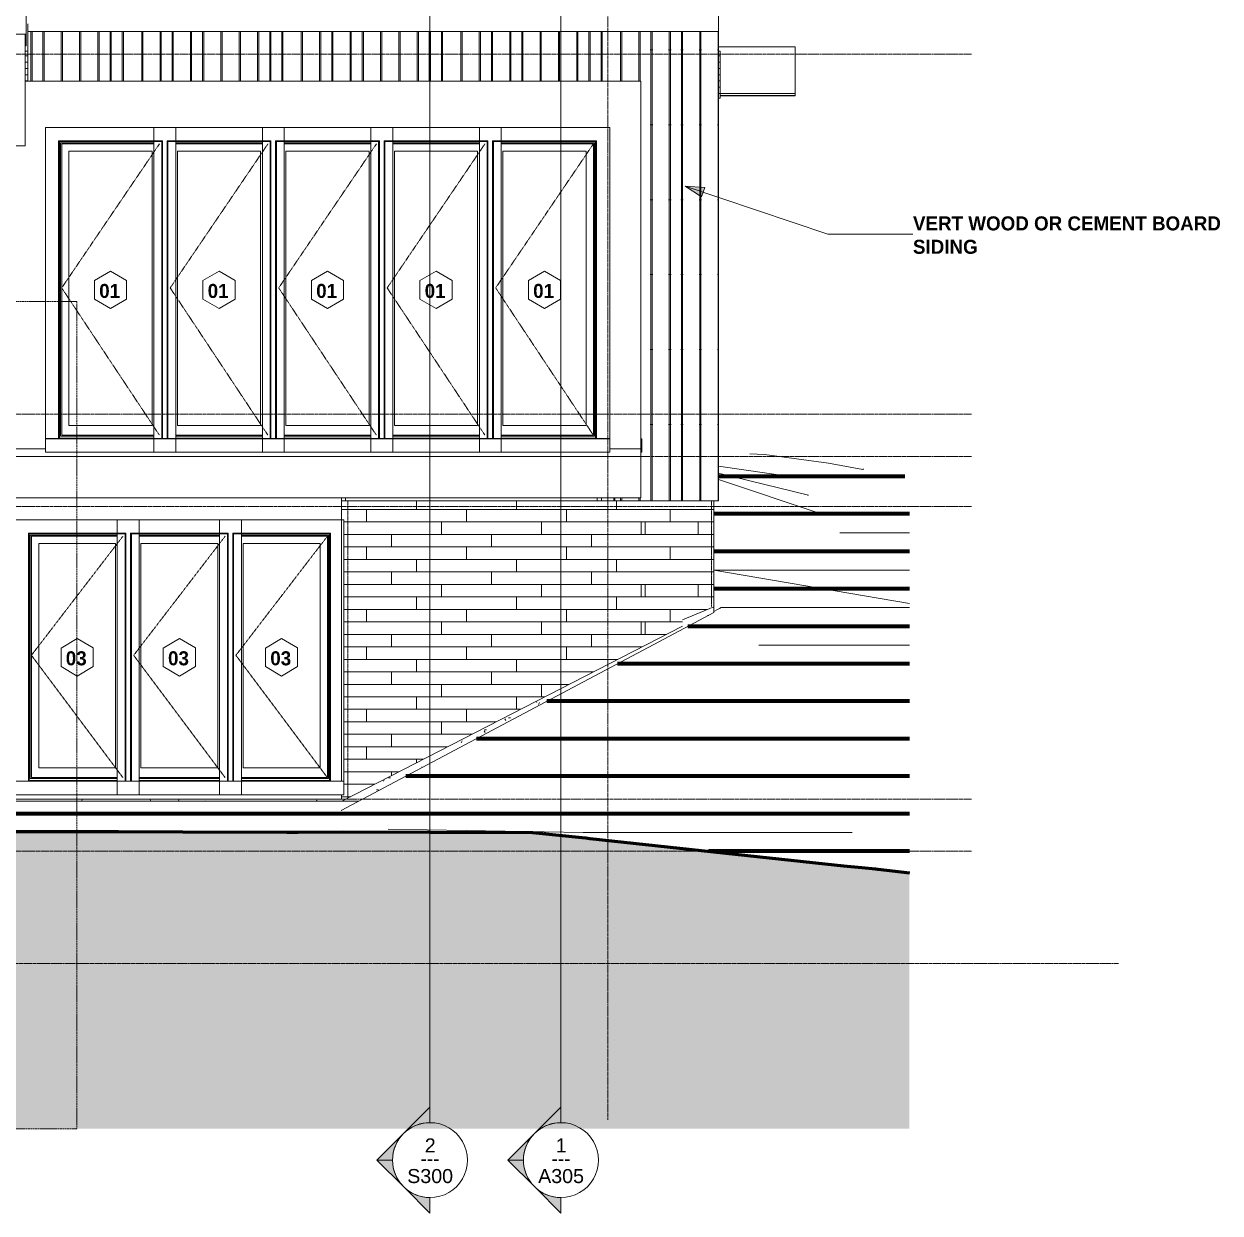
# Model space of a CAD drawing. Header units: inches. Extents: x -9021 to -7183, y -226 to 478.
# Drawn here: x -8621.6 to -8238.4, y -223.9 to 156.9 of the extents above; entities that cross this region are included whole.
import ezdxf

# ---------------------------------------------------------------- set-up
doc = ezdxf.new("R2010")
doc.units = ezdxf.units.IN
doc.header["$MEASUREMENT"] = 0
for name, pattern in [('Aligning Line 1_8_', [0.25, 0.125, -0.125]), ('Dash 1_16_', [0.12499999999999999, 0.06249999999999999, -0.06249999999999999]), ('Grid Line 1_2_', [0.8749999999999999, 0.4999999999999999, -0.125, 0.125, -0.125])]:
    doc.linetypes.add(name, pattern=pattern)
for name, color, linetype, lineweight in [('A-CLNG', 13, 'Continuous', 18), ('A-DETL-1', 90, 'Dash 1_16_', 9), ('A-FLOR', 192, 'Continuous', 18), ('A-FLOR-LEVL-1', 51, 'Grid Line 1_2_', 9), ('A-GLAZ', 151, 'Continuous', 18), ('A-GLAZ-1', 151, 'Continuous', 9), ('A-GLAZ-2', 151, 'Dash 1_16_', 9), ('A-GLAZ-IDEN', 152, 'Continuous', 9), ('A-ROOF', 132, 'Continuous', 18), ('A-WALL', 113, 'Continuous', 18), ('A-WALL-PATT-1', 111, 'Continuous', 9), ('C-TOPO', 7, 'Continuous', 9), ('C-TOPO-1', 7, 'Continuous', 60), ('C-TOPO-MAJR', 7, 'Continuous', 80), ('G-ANNO-SYMB', 111, 'Aligning Line 1_8_', 9), ('G-ANNO-SYMB-1', 111, 'Continuous', 9), ('G-ANNO-TEXT', 231, 'Continuous', 9), ('I-WALL', 2, 'Continuous', 18), ('S-BEAM', 12, 'Continuous', 9), ('S-COLS', 52, 'Continuous', 9), ('S-FNDN', 32, 'Continuous', 18), ('S-GRID-1', 1, 'Grid Line 1_2_', 9)]:
    doc.layers.add(name, color=color, linetype=linetype, lineweight=lineweight)
doc.styles.add('Arial_1', font='arial.ttf', dxfattribs={"height": 4.499999999999996})
doc.styles.add('Century Gothic', font='ufonts.com_century-gothic.ttf', dxfattribs={"height": 4.499999999999996})
doc.styles.add('Century Gothic_B', font='GOTHICB.TTF', dxfattribs={"height": 4.499999999999996})
pattern_1 = [(0, (-8685.235, 0), (15.36, 3.84), [0.634, -10.886, 0.634, -10.886, -61.44]), (0, (-8685.235, 0), (15.36, 3.84), [-23.04, 0.634, -22.406, 0.634, -10.886, -26.88]), (0, (-8685.235, 0), (15.36, 3.84), [-57.6, 0.634, -7.046, 0.634, -18.566]), (120, (-8679.475, 1.92), (-11.00553755053224, 11.38215020212898), [0.6339999999999999, -10.886, 0.6339999999999999, -10.886, -61.43999999999999]), (120, (-8679.475, 1.92), (-11.00553755053224, 11.38215020212898), [-23.04, 0.6339999999999999, -22.406, 0.6339999999999999, -10.886, -26.88]), (120, (-8679.475, 1.92), (-11.00553755053224, 11.38215020212898), [-57.59999999999999, 0.6339999999999999, -7.045999999999999, 0.6339999999999999, -18.566]), (240, (-8677.555, 9.6), (-4.354462449467752, -15.22215020212898), [0.634, -10.886, 0.634, -10.886, -61.44]), (240, (-8677.555, 9.6), (-4.354462449467752, -15.22215020212898), [-23.04, 0.634, -22.406, 0.634, -10.886, -26.88]), (240, (-8677.555, 9.6), (-4.354462449467752, -15.22215020212898), [-57.6, 0.634, -7.046, 0.634, -18.566])]
pattern_2 = [(90, (-8624.882, -91.375), (-51.125, 3.130503380320422e-15), [24, 0, 0, 0]), (90, (-8619.382, -91.375), (-51.125, 3.130503380320422e-15), [24, 0, 0, 0]), (90, (-8619.007, -91.375), (-51.125, 3.130503380320422e-15), [24, 0, 0, 0]), (90, (-8615.507, -91.375), (-51.125, 3.130503380320422e-15), [24, 0, 0, 0]), (90, (-8615.132, -91.375), (-51.125, 3.130503380320422e-15), [24, 0, 0, 0]), (90, (-8609.632, -91.375), (-51.125, 3.130503380320422e-15), [24, 0, 0, 0]), (90, (-8609.257, -91.375), (-51.125, 3.130503380320422e-15), [24, 0, 0, 0]), (90, (-8597.882, -91.375), (-51.125, 3.130503380320422e-15), [24, 0, 0, 0]), (90, (-8597.507, -91.375), (-51.125, 3.130503380320422e-15), [24, 0, 0, 0]), (90, (-8594.007, -91.375), (-51.125, 3.130503380320422e-15), [24, 0, 0, 0]), (90, (-8593.632, -91.375), (-51.125, 3.130503380320422e-15), [24, 0, 0, 0]), (90, (-8590.132, -91.375), (-51.125, 3.130503380320422e-15), [24, 0, 0, 0]), (90, (-8589.757, -91.375), (-51.125, 3.130503380320422e-15), [24, 0, 0, 0]), (90, (-8583.882, -91.375), (-51.125, 3.130503380320422e-15), [24, 0, 0, 0]), (90, (-8583.507, -91.375), (-51.125, 3.130503380320422e-15), [24, 0, 0, 0]), (90, (-8578.007, -91.375), (-51.125, 3.130503380320422e-15), [24, 0, 0, 0]), (90, (-8577.632, -91.375), (-51.125, 3.130503380320422e-15), [24, 0, 0, 0]), (90, (-8574.132, -91.375), (-51.125, 3.130503380320422e-15), [24, 0, 0, 0]), (90, (-8603.757, -91.375), (-51.125, 3.130503380320422e-15), [24, 0, 0, 0]), (90, (-8603.382, -91.375), (-51.125, 3.130503380320422e-15), [24, 0, 0, 0])]

# ---------------------------------------------------------------- blocks, each defined once
blk = doc.blocks.new('Window-Casement-Andersen-A_Series - ACW21080-2462604-BUILDING ELEVATION - NORTH _LAKE_')
at = {"layer": 'A-GLAZ-1'}
for p, q in [((-8423.694381337627, 24.06250000000096), (-8424.006881337626, 24.11760218147247)), ((-8423.694381337627, 19.75000000000056), (-8423.694381337627, 24.06250000000096)), ((-8424.006881337626, 19.75000000000056), (-8423.694381337627, 19.75000000000056))]:
    blk.add_line(p, q, dxfattribs=at)
blk = doc.blocks.new('Window-Casement-Andersen-A_Series - ACW3434-V7-BUILDING ELEVATION - NORTH _LAKE_')
at = {"layer": 'A-GLAZ-1'}
for p, q in [((-8620.819381505384, 154.2499999998916), (-8620.881881505384, 154.2610204361858)), ((-8620.819381505384, 149.9374999998912), (-8620.819381505384, 154.2499999998916)), ((-8621.131881505384, 149.9374999998912), (-8620.819381505384, 149.9374999998912))]:
    blk.add_line(p, q, dxfattribs=at)
blk = doc.blocks.new('Window-Casement-Andersen-A_Series - ACW21080-2462684-BUILDING ELEVATION - NORTH _LAKE_')
at = {"layer": 'A-GLAZ-1'}
for p, q in [((-8545.194381421506, 123.7500000000009), (-8545.194381421506, 24.11769034496276)), ((-8503.444381421505, 123.7500000000009), (-8545.194381421506, 123.7500000000009)), ((-8503.444381421505, 123.7500000000009), (-8503.444381421505, 24.11769034496279)), ((-8540.694381421506, 24.11769034496277), (-8540.694381421506, 119.2500000000008)), ((-8540.694381421506, 119.2500000000008), (-8507.944381421506, 119.2500000000008)), ((-8538.194381421505, 118.8750000000008), (-8510.444381421506, 118.8750000000008)), ((-8507.944381421506, 119.2500000000008), (-8507.944381421506, 24.11769034496279)), ((-8510.444381421506, 118.517102086223), (-8538.194381421505, 118.517102086223)), ((-8537.631881421505, 116.1875000000008), (-8537.631881421505, 28.36328124999998)), ((-8537.631881421505, 116.1875000000008), (-8511.006881421505, 116.1875000000008)), ((-8511.006881421505, 28.36328124999998), (-8511.006881421505, 116.1875000000008)), ((-8537.631881421505, 28.36328124999998), (-8511.006881421505, 28.36328124999998)), ((-8540.694381421506, 24.11769034496277), (-8545.194381421506, 24.11769034496277)), ((-8545.194381421506, 24.11769034496277), (-8545.194381421506, 24.06250000000096)), ((-8503.444381421505, 24.06250000000096), (-8545.194381421506, 24.06250000000096)), ((-8545.194381421506, 24.06250000000096), (-8545.194381421506, 19.75000000000056)), ((-8510.444381421506, 25.23189791377804), (-8538.194381421505, 25.23189791377804)), ((-8538.194381421505, 24.87500000000021), (-8510.444381421506, 24.87500000000021)), ((-8510.444381421506, 24.25000000000095), (-8538.194381421505, 24.25000000000095)), ((-8503.444381421505, 24.11769034496279), (-8507.944381421506, 24.11769034496279)), ((-8503.444381421505, 24.11769034496279), (-8503.444381421505, 24.06250000000096)), ((-8503.444381421505, 24.06250000000096), (-8503.444381421505, 19.75000000000056)), ((-8545.194381421506, 19.75000000000056), (-8503.444381421505, 19.75000000000056))]:
    blk.add_line(p, q, dxfattribs=at)
at = {"layer": 'A-GLAZ-2'}
for p, q in [((-8508.663131421505, 118.517102086223), (-8539.961483507726, 72.39605104311167)), ((-8539.961483507726, 72.39605104311165), (-8508.663131421505, 25.23189791377804))]:
    blk.add_line(p, q, dxfattribs=at)
blk = doc.blocks.new('Window-Casement-Andersen-A_Series - ACW21080-V9-BUILDING ELEVATION - NORTH _LAKE_')
at = {"layer": 'A-GLAZ-1'}
for p, q in [((-8475.694381421508, 123.7500000000009), (-8475.694381421508, 24.11769034496276)), ((-8433.944381421506, 123.7500000000009), (-8475.694381421508, 123.7500000000009)), ((-8433.944381421506, 123.7500000000009), (-8433.944381421506, 24.11769034496279)), ((-8471.194381421508, 24.11769034496277), (-8471.194381421508, 119.2500000000008)), ((-8471.194381421508, 119.2500000000008), (-8438.444381421508, 119.2500000000008)), ((-8468.694381421506, 118.8750000000008), (-8438.819381421508, 118.8750000000008)), ((-8438.819381421508, 24.87500000000022), (-8438.819381421508, 118.8750000000008)), ((-8438.444381421508, 119.2500000000008), (-8438.444381421508, 24.11769034496279)), ((-8439.163131421506, 118.517102086223), (-8468.694381421506, 118.517102086223)), ((-8468.131881421506, 116.1875000000008), (-8468.131881421506, 28.36328124999998)), ((-8468.131881421506, 116.1875000000008), (-8441.506881421506, 116.1875000000008)), ((-8441.506881421506, 28.36328124999998), (-8441.506881421506, 116.1875000000008)), ((-8439.163131421506, 118.517102086223), (-8439.163131421506, 25.23189791377804)), ((-8468.131881421506, 28.36328124999998), (-8441.506881421506, 28.36328124999998)), ((-8471.194381421508, 24.11769034496277), (-8475.694381421508, 24.11769034496277)), ((-8475.694381421508, 24.11769034496277), (-8475.694381421508, 24.06250000000096)), ((-8433.944381421506, 24.06250000000096), (-8475.694381421508, 24.06250000000096)), ((-8475.694381421508, 24.06250000000096), (-8475.694381421508, 19.75000000000056)), ((-8439.163131421506, 25.23189791377804), (-8468.694381421506, 25.23189791377804)), ((-8468.694381421506, 24.87500000000021), (-8438.819381421508, 24.87500000000021)), ((-8438.444381421506, 24.25000000000095), (-8468.694381421506, 24.25000000000095)), ((-8433.944381421506, 24.11769034496279), (-8438.444381421508, 24.11769034496279)), ((-8433.944381421506, 24.11769034496279), (-8433.944381421506, 24.06250000000096)), ((-8433.944381421506, 24.06250000000096), (-8433.944381421506, 19.75000000000056)), ((-8475.694381421508, 19.75000000000056), (-8433.944381421506, 19.75000000000056))]:
    blk.add_line(p, q, dxfattribs=at)
at = {"layer": 'A-GLAZ-2'}
for p, q in [((-8439.163131421506, 118.517102086223), (-8470.461483507728, 72.39605104311167)), ((-8470.461483507728, 72.39605104311165), (-8439.163131421506, 25.23189791377804))]:
    blk.add_line(p, q, dxfattribs=at)
blk = doc.blocks.new('Window-Casement-Andersen-A_Series - ACW21080-V10-BUILDING ELEVATION - NORTH _LAKE_')
at = {"layer": 'A-GLAZ-1'}
for p, q in [((-8614.694381421505, 123.7500000000009), (-8614.694381421505, 24.11769034496276)), ((-8572.944381421503, 123.7500000000009), (-8614.694381421505, 123.7500000000009)), ((-8572.944381421503, 123.7500000000009), (-8572.944381421503, 24.11769034496279)), ((-8610.194381421505, 24.11769034496277), (-8610.194381421505, 119.2500000000008)), ((-8610.194381421505, 119.2500000000008), (-8577.444381421505, 119.2500000000008)), ((-8609.819381421505, 118.8750000000008), (-8579.944381421505, 118.8750000000008)), ((-8609.819381421505, 118.8750000000008), (-8609.819381421505, 24.87500000000021)), ((-8577.444381421505, 119.2500000000008), (-8577.444381421505, 24.11769034496279)), ((-8579.944381421505, 118.517102086223), (-8609.461483507725, 118.517102086223)), ((-8609.461483507725, 25.23189791377804), (-8609.461483507725, 118.517102086223)), ((-8607.131881421503, 116.1875000000008), (-8607.131881421503, 28.36328124999998)), ((-8607.131881421503, 116.1875000000008), (-8580.506881421503, 116.1875000000008)), ((-8580.506881421503, 28.36328124999998), (-8580.506881421503, 116.1875000000008)), ((-8607.131881421503, 28.36328124999998), (-8580.506881421503, 28.36328124999998)), ((-8610.194381421505, 24.11769034496277), (-8614.694381421505, 24.11769034496277)), ((-8614.694381421505, 24.11769034496277), (-8614.694381421505, 24.06250000000096)), ((-8572.944381421503, 24.06250000000096), (-8614.694381421505, 24.06250000000096)), ((-8614.694381421505, 24.06250000000096), (-8614.694381421505, 19.75000000000056)), ((-8579.944381421505, 24.25000000000095), (-8610.194381421505, 24.25000000000095)), ((-8609.819381421505, 24.87500000000021), (-8579.944381421505, 24.87500000000021)), ((-8579.944381421505, 25.23189791377804), (-8609.461483507725, 25.23189791377804)), ((-8572.944381421503, 24.11769034496279), (-8577.444381421505, 24.11769034496279)), ((-8572.944381421503, 24.11769034496279), (-8572.944381421503, 24.06250000000096)), ((-8572.944381421503, 24.06250000000096), (-8572.944381421503, 19.75000000000056)), ((-8614.694381421505, 19.75000000000056), (-8572.944381421503, 19.75000000000056))]:
    blk.add_line(p, q, dxfattribs=at)
at = {"layer": 'A-GLAZ-2'}
for p, q in [((-8578.163131421503, 118.517102086223), (-8609.461483507725, 72.39605104311167)), ((-8609.461483507725, 72.39605104311165), (-8578.163131421503, 25.23189791377804))]:
    blk.add_line(p, q, dxfattribs=at)
blk = doc.blocks.new('Walls 4 - Walls 2-1996288-BUILDING ELEVATION - NORTH _LAKE_')
at = {"layer": 'A-WALL'}
for p, q in [((-8629.506881505384, 238.4999999998936), (-8620.881881505384, 238.4999999998936)), ((-8629.506881505384, 197.7499999998929), (-8629.506881505384, 238.4999999998936)), ((-8620.881881505384, 153.6250000000009), (-8620.881881505384, 238.4999999998936)), ((-8629.506881505384, 154.2499999998917), (-8629.506881505384, 193.4374999998925)), ((-8620.881881505384, 153.6250000000009), (-8624.13858227842, 153.6250000000009))]:
    blk.add_line(p, q, dxfattribs=at)
blk = doc.blocks.new('Dimension Lumber - GLULAM - 5_125 in_ x 15_125 in_-2000026-BUILDING ELEVATION - NORTH _LAKE_')
at = {"layer": 'S-BEAM'}
h = blk.add_hatch(dxfattribs=at)
h.set_pattern_fill('FP_20', color=256, style=0, pattern_type=2)
h.set_pattern_definition([(180, (-8491.569, 140.687), (2.449293598294706e-16, 2), [])])
h.paths.add_polyline_path([(-8398.569381505356, 133.1249999999999), (-8398.569381505356, 148.2499999999999), (-8399.06938150536, 148.2499999999999), (-8399.06938150536, 133.1249999999999)], flags=0)
h.paths.add_polyline_path([(-8621.131881505386, 138.625), (-8620.304381505382, 138.625), (-8620.304381505382, 148.2499999999999), (-8621.131881505386, 148.2499999999999), (-8621.131881505386, 142.1164212656965)], flags=0)
for p, q in [((-8621.131881505386, 148.2499999999997), (-8620.304381505382, 148.2499999999997)), ((-8399.06938150536, 148.2499999999997), (-8398.569381505356, 148.2499999999997)), ((-8398.569381505356, 148.2499999999997), (-8398.569381505356, 133.1249999999997)), ((-8398.569381505356, 133.1249999999997), (-8399.06938150536, 133.1249999999997))]:
    blk.add_line(p, q, dxfattribs=at)
blk = doc.blocks.new('Window-Casement-Andersen-A_Series - ACW2868-2462844-BUILDING ELEVATION - NORTH _LAKE_')
at = {"layer": 'A-GLAZ-1'}
for p, q in [((-8624.398197061104, -85.53577525563448), (-8624.398197061104, -1.903465600596021)), ((-8584.648197061104, -1.903465600596032), (-8624.398197061104, -1.903465600596032)), ((-8584.648197061104, -1.903465600596032), (-8584.648197061104, -85.53577525563446)), ((-8619.898197061104, -85.53577525563448), (-8619.898197061104, -6.403465600596127)), ((-8619.898197061104, -6.403465600596138), (-8589.148197061104, -6.403465600596138)), ((-8619.523197061104, -6.778465600596095), (-8591.648197061106, -6.778465600596106)), ((-8619.523197061104, -84.77846560059692), (-8619.523197061104, -6.778465600596095)), ((-8591.648197061106, -7.136363514373879), (-8619.165299147327, -7.136363514373879)), ((-8619.165299147327, -7.136363514373879), (-8619.165299147327, -84.42156768681912)), ((-8589.148197061104, -6.403465600596138), (-8589.148197061104, -85.53577525563446)), ((-8616.835697061104, -81.29018435059719), (-8616.835697061104, -9.465965600596165)), ((-8616.835697061104, -9.465965600596165), (-8592.210697061106, -9.465965600596165)), ((-8592.210697061106, -9.465965600596165), (-8592.210697061106, -81.29018435059719)), ((-8592.210697061106, -81.29018435059719), (-8616.835697061104, -81.29018435059719)), ((-8624.398197061104, -85.59096560059629), (-8624.398197061104, -85.53577525563448)), ((-8619.898197061104, -85.53577525563448), (-8624.398197061104, -85.53577525563448)), ((-8624.398197061104, -89.90346560059658), (-8624.398197061104, -85.59096560059629)), ((-8624.398197061104, -85.59096560059629), (-8584.648197061104, -85.59096560059629)), ((-8619.898197061104, -85.40346560059629), (-8591.648197061106, -85.40346560059629)), ((-8591.648197061106, -84.77846560059692), (-8619.523197061104, -84.77846560059692)), ((-8619.165299147327, -84.42156768681912), (-8591.648197061106, -84.42156768681912)), ((-8584.648197061104, -85.53577525563446), (-8589.148197061104, -85.53577525563446)), ((-8584.648197061104, -85.53577525563446), (-8584.648197061104, -85.59096560059629)), ((-8584.648197061104, -85.59096560059629), (-8584.648197061104, -89.90346560059658)), ((-8584.648197061104, -89.90346560059658), (-8624.398197061104, -89.90346560059658))]:
    blk.add_line(p, q, dxfattribs=at)
at = {"layer": 'A-GLAZ-2'}
for p, q in [((-8589.866947061106, -7.136363514373879), (-8619.165299147327, -45.25741455748538)), ((-8619.165299147327, -45.25741455748538), (-8589.866947061106, -84.42156768681912))]:
    blk.add_line(p, q, dxfattribs=at)
blk = doc.blocks.new('Window-Casement-Andersen-A_Series - ACW2868-V15-BUILDING ELEVATION - NORTH _LAKE_')
at = {"layer": 'A-GLAZ-1'}
for p, q in [((-8591.648197061106, -85.53577525563448), (-8591.648197061106, -1.903465600596021)), ((-8551.898197061106, -1.903465600596032), (-8591.648197061106, -1.903465600596032)), ((-8551.898197061106, -1.903465600596032), (-8551.898197061106, -85.53577525563446)), ((-8587.148197061106, -85.53577525563448), (-8587.148197061106, -6.403465600596127)), ((-8587.148197061106, -6.403465600596138), (-8556.398197061106, -6.403465600596138)), ((-8584.648197061104, -6.778465600596095), (-8558.898197061106, -6.778465600596106)), ((-8558.898197061106, -7.136363514373879), (-8584.648197061104, -7.136363514373879)), ((-8556.398197061106, -6.403465600596138), (-8556.398197061106, -85.53577525563446)), ((-8584.085697061104, -81.29018435059719), (-8584.085697061104, -9.465965600596165)), ((-8584.085697061104, -9.465965600596165), (-8559.460697061106, -9.465965600596165)), ((-8559.460697061106, -9.465965600596165), (-8559.460697061106, -81.29018435059719)), ((-8559.460697061106, -81.29018435059719), (-8584.085697061104, -81.29018435059719)), ((-8591.648197061106, -85.59096560059629), (-8591.648197061106, -85.53577525563448)), ((-8587.148197061106, -85.53577525563448), (-8591.648197061106, -85.53577525563448)), ((-8591.648197061106, -89.90346560059658), (-8591.648197061106, -85.59096560059629)), ((-8591.648197061106, -85.59096560059629), (-8551.898197061106, -85.59096560059629)), ((-8584.648197061104, -84.42156768681912), (-8558.898197061106, -84.42156768681912)), ((-8558.898197061106, -84.77846560059692), (-8584.648197061104, -84.77846560059692)), ((-8584.648197061104, -85.40346560059629), (-8558.898197061106, -85.40346560059629)), ((-8551.898197061106, -85.53577525563446), (-8556.398197061106, -85.53577525563446)), ((-8551.898197061106, -85.53577525563446), (-8551.898197061106, -85.59096560059629)), ((-8551.898197061106, -85.59096560059629), (-8551.898197061106, -89.90346560059658)), ((-8551.898197061106, -89.90346560059658), (-8591.648197061106, -89.90346560059658))]:
    blk.add_line(p, q, dxfattribs=at)
at = {"layer": 'A-GLAZ-2'}
for p, q in [((-8557.116947061106, -7.136363514373879), (-8586.415299147327, -45.25741455748538)), ((-8586.415299147327, -45.25741455748538), (-8557.116947061106, -84.42156768681912))]:
    blk.add_line(p, q, dxfattribs=at)
blk = doc.blocks.new('Window-Casement-Andersen-A_Series - ACW2868-V16-BUILDING ELEVATION - NORTH _LAKE_')
at = {"layer": 'A-GLAZ-1'}
for p, q in [((-8558.898197061106, -85.53577525563448), (-8558.898197061106, -1.903465600596021)), ((-8519.148197061106, -1.903465600596032), (-8558.898197061106, -1.903465600596032)), ((-8519.148197061106, -1.903465600596032), (-8519.148197061106, -85.53577525563446)), ((-8554.398197061106, -85.53577525563448), (-8554.398197061106, -6.403465600596127)), ((-8554.398197061106, -6.403465600596138), (-8523.648197061106, -6.403465600596138)), ((-8551.898197061106, -6.778465600596095), (-8524.023197061106, -6.778465600596106)), ((-8524.366947061106, -7.136363514373879), (-8551.898197061106, -7.136363514373879)), ((-8524.366947061106, -84.42156768681912), (-8524.366947061106, -7.136363514373879)), ((-8524.023197061106, -6.778465600596106), (-8524.023197061106, -84.77846560059693)), ((-8523.648197061106, -6.403465600596138), (-8523.648197061106, -85.53577525563446)), ((-8551.335697061106, -81.29018435059719), (-8551.335697061106, -9.465965600596165)), ((-8551.335697061106, -9.465965600596165), (-8526.710697061106, -9.465965600596165)), ((-8526.710697061106, -9.465965600596165), (-8526.710697061106, -81.29018435059719)), ((-8526.710697061106, -81.29018435059719), (-8551.335697061106, -81.29018435059719)), ((-8558.898197061106, -85.59096560059629), (-8558.898197061106, -85.53577525563448)), ((-8554.398197061106, -85.53577525563448), (-8558.898197061106, -85.53577525563448)), ((-8558.898197061106, -89.90346560059658), (-8558.898197061106, -85.59096560059629)), ((-8558.898197061106, -85.59096560059629), (-8519.148197061106, -85.59096560059629)), ((-8551.898197061106, -84.42156768681912), (-8524.366947061106, -84.42156768681912)), ((-8524.023197061106, -84.77846560059692), (-8551.898197061106, -84.77846560059692)), ((-8551.898197061106, -85.40346560059629), (-8523.648197061106, -85.40346560059629)), ((-8519.148197061106, -85.53577525563446), (-8523.648197061106, -85.53577525563446)), ((-8519.148197061106, -85.53577525563446), (-8519.148197061106, -85.59096560059629)), ((-8519.148197061106, -85.59096560059629), (-8519.148197061106, -89.90346560059658)), ((-8519.148197061106, -89.90346560059658), (-8558.898197061106, -89.90346560059658))]:
    blk.add_line(p, q, dxfattribs=at)
at = {"layer": 'A-GLAZ-2'}
for p, q in [((-8524.366947061106, -7.136363514373879), (-8553.665299147327, -45.25741455748538)), ((-8553.665299147327, -45.25741455748538), (-8524.366947061106, -84.42156768681912))]:
    blk.add_line(p, q, dxfattribs=at)
blk = doc.blocks.new('Section - Section Head - Filled-22785-BUILDING ELEVATION - NORTH _LAKE_')
at = {"layer": 'G-ANNO-SYMB-1'}
h = blk.add_hatch(color=256, dxfattribs=at)
edge = h.paths.add_edge_path(flags=0)
edge.add_arc((-8666.166984723352, 396.3759802906872), 12.01561779548133, 89.99999999999972, 132.0783950246214, ccw=False)
edge.add_line((-8666.166984723352, 408.391598086169), (-8666.166984723352, 413.3465430391643))
edge.add_line((-8666.166984723352, 413.3465430391643), (-8674.21921240167, 405.2943153608459))
h = blk.add_hatch(color=256, dxfattribs=at)
edge = h.paths.add_edge_path(flags=0)
edge.add_line((-8674.65226609759, 404.8612616649257), (-8683.137547471828, 396.3759802906872))
edge.add_line((-8683.137547471828, 396.3759802906872), (-8678.166984723352, 396.3759802906872))
edge.add_arc((-8666.166984723352, 396.3759802906871), 11.99999999999945, 135.0000000000003, 180.0000000000001, ccw=False)
h = blk.add_hatch(color=256, dxfattribs=at)
edge = h.paths.add_edge_path(flags=0)
edge.add_arc((-8666.166984723352, 396.3759802906872), 11.99999999999994, 180.0000000000001, 225.000000000001, ccw=False)
edge.add_line((-8678.166984723352, 396.3759802906872), (-8683.137547471828, 396.3759802906872))
edge.add_line((-8683.137547471828, 396.3759802906872), (-8674.65226609759, 387.8906989164486))
h = blk.add_hatch(color=256, dxfattribs=at)
edge = h.paths.add_edge_path(flags=0)
edge.add_line((-8674.21921240167, 387.4576452205285), (-8666.166984723352, 379.4054175422099))
edge.add_line((-8666.166984723352, 379.4054175422099), (-8666.166984723352, 384.3603624952053))
edge.add_arc((-8666.166984723352, 396.3759802906871), 12.01561779548133, 227.921604975378, 270, ccw=False)
for p, q in [((-8674.21921240167, 405.2943153608459), (-8666.166984723352, 413.3465430391643)), ((-8666.166984723352, 413.3465430391643), (-8666.166984723352, 408.391598086169)), ((-8683.137547471828, 396.3759802906872), (-8674.65226609759, 404.8612616649257)), ((-8678.166984723352, 396.3759802906872), (-8683.137547471828, 396.3759802906872)), ((-8674.65226609759, 387.8906989164486), (-8683.137547471828, 396.3759802906872)), ((-8683.137547471828, 396.3759802906872), (-8678.166984723352, 396.3759802906872)), ((-8666.166984723352, 379.4054175422099), (-8674.21921240167, 387.4576452205285)), ((-8666.166984723352, 384.3603624952053), (-8666.166984723352, 379.4054175422099))]:
    blk.add_line(p, q, dxfattribs=at)
for centre, radius, start, end in [((-8666.166984723352, 396.391598086169), 11.99999999999994, 89.99999999999973, 269.9999999999994), ((-8666.166984723352, 396.3759802906872), 12.01561779548133, 89.99999999999933, 132.0783950246211), ((-8666.166984723352, 396.391598086169), 12, 269.9999999999996, 90), ((-8666.166984723352, 396.3759802906871), 11.99999999999945, 134.9999999999999, 179.9999999999997), ((-8666.166984723352, 396.3759802906872), 11.99999999999994, 179.9999999999997, 225.0000000000006), ((-8666.166984723352, 396.3759802906871), 12.01561779548133, 227.9216049753777, 269.9999999999996)]:
    blk.add_arc(centre, radius, start, end, dxfattribs=at)
blk = doc.blocks.new('Window Tag - ONE-1713238-BUILDING ELEVATION - NORTH _LAKE_')
at = {"layer": 'A-GLAZ-IDEN'}
for p, q in [((-8818.929381505379, 51.62499999999942), (-8824.071247922919, 48.59724624419821)), ((-8813.793640623235, 48.59964307838857), (-8818.929381505379, 51.62499999999942)), ((-8824.071247922919, 48.59724624419821), (-8824.071247922919, 42.65396534565878)), ((-8813.793640623235, 42.6300820502675), (-8813.793640623235, 48.59964307838859)), ((-8824.071247922919, 42.65396534565878), (-8818.929381505379, 39.6249999999994)), ((-8818.929381505379, 39.6249999999994), (-8813.793640623235, 42.6300820502675))]:
    blk.add_line(p, q, dxfattribs=at)

msp = doc.modelspace()

# ---------------------------------------------------------------- hatches: boundary and pattern name
at = {"layer": 'A-WALL-PATT-1'}
h = msp.add_hatch(dxfattribs=at)
h.set_pattern_fill('FP_8', color=256, style=0, pattern_type=2)
h.set_pattern_definition([(90, (-8624.882, 114.302), (-51.125, 3.130503380320422e-15), [24, 0, 0, 0]), (90, (-8619.382, 114.302), (-51.125, 3.130503380320422e-15), [24, 0, 0, 0]), (90, (-8619.007, 114.302), (-51.125, 3.130503380320422e-15), [24, 0, 0, 0]), (90, (-8615.507, 114.302), (-51.125, 3.130503380320422e-15), [24, 0, 0, 0]), (90, (-8615.132, 114.302), (-51.125, 3.130503380320422e-15), [24, 0, 0, 0]), (90, (-8609.632, 114.302), (-51.125, 3.130503380320422e-15), [24, 0, 0, 0]), (90, (-8609.257, 114.302), (-51.125, 3.130503380320422e-15), [24, 0, 0, 0]), (90, (-8597.882, 114.302), (-51.125, 3.130503380320422e-15), [24, 0, 0, 0]), (90, (-8597.507, 114.302), (-51.125, 3.130503380320422e-15), [24, 0, 0, 0]), (90, (-8594.007, 114.302), (-51.125, 3.130503380320422e-15), [24, 0, 0, 0]), (90, (-8593.632, 114.302), (-51.125, 3.130503380320422e-15), [24, 0, 0, 0]), (90, (-8590.132, 114.302), (-51.125, 3.130503380320422e-15), [24, 0, 0, 0]), (90, (-8589.757, 114.302), (-51.125, 3.130503380320422e-15), [24, 0, 0, 0]), (90, (-8583.882, 114.302), (-51.125, 3.130503380320422e-15), [24, 0, 0, 0]), (90, (-8583.507, 114.302), (-51.125, 3.130503380320422e-15), [24, 0, 0, 0]), (90, (-8578.007, 114.302), (-51.125, 3.130503380320422e-15), [24, 0, 0, 0]), (90, (-8577.632, 114.302), (-51.125, 3.130503380320422e-15), [24, 0, 0, 0]), (90, (-8574.132, 114.302), (-51.125, 3.130503380320422e-15), [24, 0, 0, 0]), (90, (-8603.757, 114.302), (-51.125, 3.130503380320422e-15), [24, 0, 0, 0]), (90, (-8603.382, 114.302), (-51.125, 3.130503380320422e-15), [24, 0, 0, 0])])
h.paths.add_polyline_path([(-8624.88768993456, 117.9375000000016), (-8621.131881505386, 117.9375000000016), (-8621.131881505386, 153.6250000000011), (-8624.138582278418, 153.6250000000011), (-8624.138582278418, 149.9374999998917), (-8629.381881505386, 149.9374999998917), (-8629.381881505386, 117.9375000000016)], flags=0)
h.paths.add_polyline_path([(-8621.131881505386, 238.4999999998939), (-8621.131881505386, 265.8943286515071), (-8629.381881505386, 274.1443286515051), (-8629.381881505386, 241.4374999998934), (-8624.138582278418, 241.4374999998934), (-8624.138582278418, 238.4999999998939), (-8621.842202321255, 238.4999999998939)], flags=0)
h = msp.add_hatch(dxfattribs=at)
h.set_pattern_fill('FP_6', color=256, style=0, pattern_type=2)
h.set_pattern_definition(pattern_2)
h.paths.add_polyline_path([(-8432.319381337618, 4.250000000000141), (-8407.31938150536, 4.250000000000141), (-8407.31938150536, 154.5533424963733), (-8620.304381505382, 154.5533424962899), (-8620.304381505382, 138.625), (-8424.006881337627, 138.625), (-8424.006881337627, 24.11760218147256), (-8423.694381337627, 24.06250000000105), (-8423.694381337627, 19.75000000000062), (-8424.006881337627, 19.75000000000062), (-8424.006881337627, 5.125000000000028), (-8432.319381337618, 5.125000000000028)], flags=0)
h = msp.add_hatch(dxfattribs=at)
h.set_pattern_fill('FP_6', color=256, style=0, pattern_type=2)
h.set_pattern_definition(pattern_2)
h.paths.add_polyline_path([(-8407.31938150536, 4.250000000000056), (-8399.06938150536, 4.250000000000056), (-8399.06938150536, 154.5533424963768), (-8407.31938150536, 154.5533424963734), (-8407.31938150536, 29.10792126569646)], flags=0)
h = msp.add_hatch(dxfattribs=at)
h.set_pattern_fill('FP_5', color=256, style=0, pattern_type=2)
h.set_pattern_definition([(0, (-8519.819, -90.575), (0, 4), []), (90, (-8519.819, -90.575), (-7.999999999999999, 8), [4, -28]), (90, (-8503.819, -86.575), (-7.999999999999999, 8), [4, -28])])
h.paths.add_polyline_path([(-8519.786416330937, -91.99999809265127), (-8422.569381505358, -42.07499999997392), (-8422.569381505358, 4.250000000000141), (-8519.819381505358, 4.250000000000141), (-8519.819381505358, -1.903465600595893), (-8519.148197061106, -1.903465600595893), (-8519.148197061106, -89.90346560059659), (-8519.819381505358, -89.90346560059659), (-8519.819381505358, -91.99999809265127)], flags=0)
h = msp.add_hatch(dxfattribs=at)
h.set_pattern_fill('FP_15', color=256, style=0, pattern_type=2)
h.set_pattern_definition([(0, (-8422.569, -90.575), (0, 4), []), (90, (-8422.569, -90.575), (-7.999999999999999, 8), [4, -28]), (90, (-8406.569, -86.575), (-7.999999999999999, 8), [4, -28])])
h.paths.add_polyline_path([(-8422.569381505358, -42.07499999998867), (-8410.56938150536, -35.91249999999453), (-8410.56938150536, 4.250000000000141), (-8422.569381505358, 4.250000000000141), (-8422.569381505358, -40.00045394897469)], flags=0)
h = msp.add_hatch(dxfattribs=at)
h.set_pattern_fill('FP_13', color=256, style=0, pattern_type=2)
h.set_pattern_definition([(0, (-8405.569, -90.575), (0, 4), []), (90, (-8405.569, -90.575), (-7.999999999999999, 8), [4, -28]), (90, (-8389.569, -86.575), (-7.999999999999999, 8), [4, -28])])
h.paths.add_polyline_path([(-8410.569381505353, -33.85833333333158), (-8400.56938150536, -29.75000000000184), (-8400.56938150536, 4.250000000000056), (-8410.56938150536, 4.250000000000056), (-8410.569381505353, -31.50769901275626)], flags=0)
h = msp.add_hatch(dxfattribs=at)
h.set_pattern_fill('FP_4', color=256, style=0, pattern_type=2)
h.set_pattern_definition(pattern_1)
h.paths.add_polyline_path([(-8410.56938150536, -36.87238896696726), (-8400.56938150536, -31.50769901275626), (-8400.56938150536, -29.75000000000184), (-8410.56938150536, -33.85833333333448), (-8410.56938150536, -34.10943225160928)], flags=0)
h = msp.add_hatch(dxfattribs=at)
h.set_pattern_fill('FP_4', color=256, style=0, pattern_type=2)
h.set_pattern_definition(pattern_1)
h.paths.add_polyline_path([(-8422.569381505358, -43.27761409042511), (-8411.98818993456, -37.63351364924736), (-8410.56938150536, -36.87238896696726), (-8410.56938150536, -35.91249999999453), (-8422.569381505358, -42.07499999998867)], flags=0)
h = msp.add_hatch(dxfattribs=at)
h.set_pattern_fill('FP_4', color=256, style=0, pattern_type=2)
h.set_pattern_definition(pattern_1)
h.paths.add_polyline_path([(-8519.786416330937, -91.99999809265127), (-8514.285358023386, -91.99999809265127), (-8422.569381505358, -43.27761409042494), (-8422.569381505358, -42.07499999997392), (-8519.673347544793, -91.94193255976684)], flags=0)
h = msp.add_hatch(dxfattribs=at)
h.set_pattern_fill('FP_4', color=256, style=0, pattern_type=2)
h.set_pattern_definition(pattern_1)
h.paths.add_polyline_path([(-8644.569381505358, -91.99999809265127), (-8519.819381505358, -91.99999809265127), (-8519.819381505358, -91.37499999994971), (-8644.569381505358, -91.37499999994971)], flags=0)
at = {"layer": 'C-TOPO'}
msp.add_hatch(color=256, dxfattribs=at).paths.add_polyline_path([(-8644.569381505398, -196.9090787343036), (-8337.93618993456, -196.9090787343036), (-8337.93618993456, -114.9896849781856), (-8348.8089113322, -113.7020413854967), (-8365.048791398818, -112.0289277694681), (-8442.812239158924, -103.634836702636), (-8458.656537455492, -102.0000000000001), (-8519.673347544793, -101.8382451950353), (-8533.720650944719, -101.9517695027354), (-8541.57918993456, -101.9353805933766), (-8578.60518993456, -101.7789313668824), (-8591.236604764823, -101.708789678025), (-8634.14418993456, -101.7282340529926), (-8644.569381505398, -101.73665064799), (-8644.569381505398, -124.8344876808167)], flags=0)
at = {"layer": 'G-ANNO-TEXT'}
msp.add_hatch(color=256, dxfattribs=at).paths.add_polyline_path([(-8409.716101197633, 104.9703170953071), (-8404.545053638152, 101.5286676582405), (-8403.517017928412, 104.5752850316278)], flags=0)
at = {"layer": 'S-COLS'}
h = msp.add_hatch(dxfattribs=at)
h.set_pattern_fill('FP_19', color=256, style=0, pattern_type=2)
h.set_pattern_definition([(90, (-8434.569, 0), (2, -1.224646799147353e-16), [])])
h.paths.add_polyline_path([(-8432.319381337618, 4.250000000000141), (-8432.319381337618, 5.125000000000028), (-8438.006881337624, 5.125000000000028), (-8438.006881337624, 4.250000000000141)], flags=0)

# ---------------------------------------------------------------- linework, layer by layer
at = {"layer": 'A-CLNG'}
for p, q in [((-8398.569381505355, 134.6249999999998), (-8374.569381505358, 134.6249999999998)), ((-8374.569381505358, 133.8749999999998), (-8374.569381505358, 134.6249999999998)), ((-8374.569381505358, 133.8749999999998), (-8398.569381505355, 133.8749999999998))]:
    msp.add_line(p, q, dxfattribs=at)
at = {"layer": 'A-DETL-1'}
for p, q in [((-8517.819381505358, 4.250000000000589), (-8517.819381505358, -90.98984374995003)), ((-8401.319381505356, 4.250000000000205), (-8401.319381505356, -29.75000000000168))]:
    msp.add_line(p, q, dxfattribs=at)
at = {"layer": 'A-FLOR'}
for p, q in [((-8624.631881505384, 20.87499999999999), (-8614.694381421503, 20.87499999999999)), ((-8433.944381421506, 20.87499999999999), (-8424.006881337626, 20.87499999999999)), ((-8424.006881337626, 5.124999999999998), (-8424.006881337626, 20.87499999999999)), ((-8424.006881337626, 5.124999999999998), (-8644.569381505358, 5.125000000000419))]:
    msp.add_line(p, q, dxfattribs=at)
at = {"layer": 'A-FLOR-LEVL-1'}
for p, q in [((-8318.04369555357, 147.2499999998927), (-9000.201023192953, 147.2499999998856)), ((-8318.04369555357, 32), (-9000.20102319295, 32)), ((-8318.04369555357, 18.37499999999999), (-9000.20102319295, 18.37499999999999)), ((-8318.043695553572, 2.374999999999998), (-9000.20102319295, 2.374999999999998)), ((-8318.04369555357, -91.3749999999497), (-9000.20102319295, -91.3749999999497)), ((-8318.04369555357, -108), (-9000.20102319295, -108)), ((-8270.996345112253, -144), (-9000.20102319295, -144))]:
    msp.add_line(p, q, dxfattribs=at)
at = {"layer": 'A-ROOF'}
for p, q in [((-8399.069381505358, 149.6249999999998), (-8374.569381505358, 149.6249999999998)), ((-8374.569381505358, 149.6249999999998), (-8374.569381505358, 134.6249999999998)), ((-8621.131881505384, 148.1735060918388), (-8620.30438150538, 148.1735060918388)), ((-8374.569381505358, 133.9999999999998), (-8398.569381505355, 133.9999999999998))]:
    msp.add_line(p, q, dxfattribs=at)
at = {"layer": 'A-WALL'}
for p, q in [((-8424.006881337626, 138.6249999999997), (-8621.131881505384, 138.6249999999997)), ((-8424.006881337626, 20.87499999999999), (-8424.006881337626, 138.6249999999997)), ((-8610.444381421503, 24.11760218147234), (-8610.444381421503, 119.5000000000008)), ((-8610.444381421503, 119.5000000000008), (-8577.194381421505, 119.5000000000008)), ((-8577.194381421505, 119.5000000000008), (-8577.194381421505, 24.11760218147232)), ((-8575.694381421505, 24.11760218147234), (-8575.694381421505, 119.5000000000008)), ((-8575.694381421505, 119.5000000000008), (-8542.444381421505, 119.5000000000008)), ((-8542.444381421505, 119.5000000000008), (-8542.444381421505, 24.11760218147232)), ((-8540.944381421505, 24.11760218147234), (-8540.944381421505, 119.5000000000008)), ((-8540.944381421505, 119.5000000000008), (-8507.694381421506, 119.5000000000008)), ((-8507.694381421506, 119.5000000000008), (-8507.694381421506, 24.11760218147232)), ((-8506.194381421506, 24.11760218147234), (-8506.194381421506, 119.5000000000008)), ((-8506.194381421506, 119.5000000000008), (-8472.944381421506, 119.5000000000008)), ((-8472.944381421506, 119.5000000000008), (-8472.944381421506, 24.11760218147232)), ((-8471.444381421506, 24.11760218147234), (-8471.444381421506, 119.5000000000008)), ((-8471.444381421506, 119.5000000000008), (-8438.194381421508, 119.5000000000008)), ((-8438.194381421508, 119.5000000000008), (-8438.194381421508, 24.11760218147255)), ((-8624.631881505384, 18.37499999999999), (-8424.006881337626, 18.37499999999999)), ((-8519.819381505358, -85.53586341912484), (-8519.819381505358, 5.124999999999942)), ((-8620.148197061106, -85.5358634191249), (-8620.148197061106, -6.153465600596131)), ((-8620.148197061106, -6.153465600596131), (-8588.898197061104, -6.153465600596131)), ((-8588.898197061104, -6.153465600596131), (-8588.898197061104, -85.53586341912474)), ((-8587.398197061106, -85.53586341912488), (-8587.398197061106, -6.153465600596141)), ((-8587.398197061106, -6.153465600596141), (-8556.148197061104, -6.153465600596141)), ((-8556.148197061104, -6.153465600596141), (-8556.148197061104, -85.53586341912488)), ((-8554.648197061106, -85.5358634191249), (-8554.648197061106, -6.153465600596131)), ((-8554.648197061106, -6.153465600596131), (-8523.398197061106, -6.153465600596131)), ((-8523.398197061106, -6.153465600596131), (-8523.398197061106, -85.53586341912474)), ((-8632.351289283248, -91.3749999999497), (-8519.819381505358, -91.3749999999497)), ((-8519.819381505358, -91.3749999999497), (-8519.819381505358, -89.90346560059652))]:
    msp.add_line(p, q, dxfattribs=at)
at = {"layer": 'C-TOPO'}
for p, q in [((-8384.38623046875, 19.09474611282357), (-8389.091203158583, 19.20697152585535)), ((-8363.849121093748, 16.30558633804329), (-8384.38623046875, 19.09474611282357)), ((-8363.849121093748, 16.30558633804329), (-8352.818847656248, 14.21400833129891)), ((-8399.06938150536, 15.32357598703788), (-8376.230712890623, 12.00000000000008)), ((-8399.06938150536, 13.06926593884327), (-8370.230712890625, 5.999999999999999)), ((-8376.230712890623, 12.00000000000008), (-8378.269063604957, 12.26966283361202)), ((-8352.818847656248, 14.21400833129891), (-8352.638219081231, 14.40332366465745)), ((-8399.06938150536, 10.9964344287801), (-8366.23095703125, 8.526512829121201e-14)), ((-8370.554647712974, 6.067495627961335), (-8370.230712890625, 5.999999999999999)), ((-8366.762381440782, 0.1614354181985788), (-8366.23095703125, 8.526512829121201e-14)), ((-8360.044012802275, -5.999999999999999), (-8360.230957031248, -5.999999999999999)), ((-8360.230957031248, -5.999999999999999), (-8337.93618993456, -5.999999999999999)), ((-8337.93618993456, -28.6773365808483), (-8400.569091796873, -18)), ((-8400.569091796873, -18), (-8337.93618993456, -18)), ((-8400.569091796873, -18), (-8400.419815802014, -18)), ((-8398.220214843748, -30), (-8400.569091796873, -31.29228115081787)), ((-8398.220214843748, -30), (-8398.811865620386, -30.32550838625158)), ((-8398.220214843748, -30), (-8397.814090790844, -30)), ((-8398.220214843748, -30), (-8337.93618993456, -30)), ((-8416.400390624998, -40.00045394897469), (-8400.569091796873, -31.50769901275626)), ((-8519.9326171875, -94.99999809265144), (-8416.400390624998, -40.00045394897469)), ((-8416.400390624998, -40.00045394897469), (-8418.202804394481, -40.99191154792796)), ((-8386.220214843748, -41.99999999999991), (-8337.93618993456, -41.99999999999991)), ((-8386.220214843748, -41.99999999999991), (-8384.460684254265, -41.99999999999991)), ((-8600.137207031248, -91.99999809265127), (-8644.569381505358, -91.99999809265127)), ((-8579.932617187498, -91.99999809265127), (-8600.137207031248, -91.99999809265127)), ((-8579.932617187498, -91.99999809265127), (-8514.285358023386, -91.99999809265127)), ((-8519.9326171875, -94.99999809265144), (-8519.824907730495, -94.96409494031651)), ((-8610.06005859375, -101.7087936401368), (-8644.569580078123, -101.7366485595704)), ((-8610.06005859375, -101.7087936401368), (-8591.23681640625, -101.7087936401368)), ((-8591.23681640625, -101.7087936401368), (-8570.685791015625, -101.8229026794434)), ((-8570.685791015625, -101.8229026794434), (-8537.337890625, -101.9517745971679)), ((-8537.337890625, -101.9517745971679), (-8533.720458984375, -101.9517745971679)), ((-8533.720458984375, -101.9517745971679), (-8519.67333984375, -101.8382377624512)), ((-8519.67333984375, -101.8382377624512), (-8491.291259765625, -101.9094314575196)), ((-8504.9326171875, -101.0000038146973), (-8442.451904296875, -102.0000000000001)), ((-8504.9326171875, -101.0000038146973), (-8504.896746901366, -101.0023086074587)), ((-8458.65673828125, -102.0000000000001), (-8491.291259765625, -101.9094314575196)), ((-8458.65673828125, -102.0000000000001), (-8442.812255859373, -103.6347770690919)), ((-8356.266357421873, -102.0000000000001), (-8442.451904296875, -102.0000000000001)), ((-8356.266357421873, -102.0000000000001), (-8356.448518173998, -102.0275147207782)), ((-8442.812255859373, -103.6347770690919), (-8441.606689453123, -103.7601585388184)), ((-8440.261230468748, -103.9000854492188), (-8441.606689453123, -103.7601585388184)), ((-8365.048828124998, -112.0290184020997), (-8440.261230468748, -103.9000854492188)), ((-8365.048828124998, -112.0290184020997), (-8359.020263671875, -112.6500778198243)), ((-8353.184326171875, -113.2513389587401), (-8359.020263671875, -112.6500778198243)), ((-8353.184326171875, -113.2513389587401), (-8348.808837890623, -113.7021560668946)), ((-8348.09912109375, -113.7715415954591), (-8348.808837890623, -113.7021560668946)), ((-8337.93618993456, -114.9897197015059), (-8348.09912109375, -113.7715415954591))]:
    msp.add_line(p, q, dxfattribs=at)
at = {"layer": 'C-TOPO-1'}
for p, q in [((-8644.569381505396, -101.7366506479898), (-8610.060058593748, -101.7087901532831)), ((-8610.05946991667, -101.708789678025), (-8591.23681640625, -101.708789678025)), ((-8591.236604764823, -101.708789678025), (-8570.685580481053, -101.8229086085157)), ((-8570.685580481053, -101.8229086085157), (-8537.33793823956, -101.9517695027354)), ((-8537.33793823956, -101.9517695027354), (-8533.720650944717, -101.9517695027354)), ((-8533.720650944717, -101.9517695027354), (-8519.673347544793, -101.8382451950352)), ((-8519.673339843748, -101.8382452143505), (-8491.291259765625, -101.9094314397947)), ((-8491.291240310571, -101.9094314885907), (-8458.656738281248, -101.9999994426641)), ((-8458.656537455492, -102), (-8442.812255859373, -103.6348349794604)), ((-8442.812239158922, -103.6348367026361), (-8441.606424216672, -103.7602295898725)), ((-8441.606424216672, -103.7602295898725), (-8440.261230468748, -103.9001191181249)), ((-8440.260862063953, -103.9001574293147), (-8365.048791398818, -112.0289277694681)), ((-8365.048791398818, -112.0289277694681), (-8359.020363063062, -112.6499977777056)), ((-8359.020363063062, -112.6499977777056), (-8353.184444635674, -113.2512438200383)), ((-8353.184444635674, -113.2512438200383), (-8348.8089113322, -113.7020413854967)), ((-8348.8089113322, -113.7020413854967), (-8348.099302280492, -113.7714296982036)), ((-8348.099121093748, -113.771451417112), (-8337.93618993456, -114.9896849781855))]:
    msp.add_line(p, q, dxfattribs=at)
at = {"layer": 'C-TOPO-MAJR'}
for p, q in [((-8394.70755887183, 12.00000000000008), (-8399.06938150536, 12.00000000000008)), ((-8386.025328180647, 8.526512829121201e-14), (-8400.56938150536, 8.526512829121201e-14)), ((-8355.026088240236, -12), (-8400.56938150536, -12)), ((-8337.93618993456, -24), (-8365.373277079821, -24)), ((-8370.430809618267, -35.99999999999991), (-8408.943289379997, -35.99999999999991)), ((-8364.19885253906, -35.99999999999991), (-8370.430777848644, -35.99999999999991)), ((-8337.93618993456, -35.99999999999991), (-8364.198629188078, -35.99999999999991)), ((-8391.850412864716, -47.99999999999991), (-8400.225010034468, -47.99999999999991)), ((-8373.928470522857, -60.00000000000008), (-8388.24572753906, -60.00000000000008)), ((-8337.93618993456, -83.9999999999999), (-8347.619750976562, -83.9999999999999)), ((-8337.93618993456, -96.00000000000007), (-8345.482128649592, -96.00000000000007)), ((-8337.93618993456, -108.0000000000001), (-8352.103485671274, -108.0000000000001))]:
    msp.add_line(p, q, dxfattribs=at)
at = {"layer": 'C-TOPO-MAJR', "flags": 128}
for points in [[(-8352.71042851864, 12.00000000000008), (-8376.231063457453, 12.00000000000008), (-8394.707371879736, 12.00000000000008)], [(-8339.38740803375, 12.00000000000008), (-8348.605772688079, 12.00000000000008), (-8352.710268092942, 12.00000000000008)], [(-8376.162449798776, 8.526512829121201e-14), (-8381.041721123795, 8.526512829121201e-14), (-8386.025025468158, 8.526512829121201e-14)], [(-8337.93618993456, 8.526512829121201e-14), (-8366.231063457457, 8.526512829121201e-14), (-8376.162353515625, 8.526512829121201e-14)], [(-8337.93618993456, -12), (-8349.878765863743, -12), (-8355.025757187303, -12)], [(-8365.373277079821, -24), (-8368.873276995955, -24), (-8400.56938150536, -24)], [(-8400.225114140856, -47.99999999999991), (-8401.357364240843, -47.99999999999991), (-8431.458886989572, -47.99999999999991)], [(-8337.93618993456, -47.99999999999991), (-8361.82895633092, -47.99999999999991), (-8391.850341796873, -47.99999999999991)], [(-8428.234912735074, -60.00000000000008), (-8431.631921278778, -60.00000000000008), (-8454.047948857622, -60.00000000000008)], [(-8411.198013109502, -60.00000000000008), (-8413.769645366454, -60.00000000000008), (-8428.23485865966, -60.00000000000008)], [(-8388.246020784058, -60.00000000000008), (-8397.314991651725, -60.00000000000008), (-8411.197763181865, -60.00000000000008)], [(-8337.93618993456, -60.00000000000008), (-8343.907013989061, -60.00000000000008), (-8373.92834472656, -60.00000000000008)], [(-8456.24471132929, -72.00000000000007), (-8461.906478316718, -72.00000000000007), (-8476.637010725672, -72.00000000000007)], [(-8438.63255931338, -72.00000000000007), (-8446.347456084235, -72.00000000000007), (-8456.24470728485, -72.00000000000007)], [(-8369.776582337052, -72.00000000000007), (-8396.98349494006, -72.00000000000007), (-8438.632352045595, -72.00000000000007)], [(-8337.93618993456, -72.00000000000007), (-8355.45903207585, -72.00000000000007), (-8369.776245117188, -72.00000000000007)], [(-8484.25455591004, -83.9999999999999), (-8492.181035354655, -83.9999999999999), (-8499.226072593721, -83.9999999999999)], [(-8466.067105517262, -83.9999999999999), (-8478.925266802018, -83.9999999999999), (-8484.254509923505, -83.9999999999999)], [(-8347.619779271618, -83.9999999999999), (-8367.63129145185, -83.9999999999999), (-8396.651998228388, -83.9999999999999), (-8466.066940909326, -83.9999999999999)], [(-8512.26440453523, -96.00000000000007), (-8518.932712639431, -96.00000000000007), (-8539.932712639433, -96.00000000000007), (-8579.932712639431, -96.00000000000007), (-8600.61644667654, -96.00000000000007), (-8644.569381505358, -96.00000000000007)], [(-8493.501651721144, -96.00000000000007), (-8511.5030775198, -96.00000000000007), (-8512.264308517722, -96.00000000000007)], [(-8345.482177734373, -96.00000000000007), (-8355.128131888137, -96.00000000000007), (-8381.81014812845, -96.00000000000007), (-8396.320501516717, -96.00000000000007), (-8493.501529773057, -96.00000000000007)], [(-8352.103638691058, -108.0000000000001), (-8352.442792857775, -108.0000000000001), (-8354.622947732365, -108.0000000000001), (-8357.81799948538, -108.0000000000001), (-8361.52070053588, -108.0000000000001), (-8402.326754414344, -108.0000000000001)]]:
    msp.add_lwpolyline(points, dxfattribs=at)
at = {"layer": 'G-ANNO-SYMB'}
for p, q in [((-8919.925464913023, 68.08485192620259), (-8604.63252882263, 68.08485192620259)), ((-8604.63252882263, 68.08485192620259), (-8604.63252882263, -196.8990835732361)), ((-8604.632528822633, -196.8990835732361), (-8919.925464913025, -196.8990835732361))]:
    msp.add_line(p, q, dxfattribs=at)
at = {"layer": 'G-ANNO-SYMB-1'}
for p, q in [((-8491.50638563771, 386.338260854917), (-8491.50638563771, -194.9368030090077)), ((-8449.569381505355, 386.338260854917), (-8449.569381505355, -194.9368030090077))]:
    msp.add_line(p, q, dxfattribs=at)
at = {"layer": 'G-ANNO-TEXT'}
for p, q in [((-8409.716101197633, 104.9703170953071), (-8404.545053638152, 101.5286676582405)), ((-8403.517017928412, 104.5752850316278), (-8409.716101197633, 104.9703170953071)), ((-8409.716101197633, 104.9703170953071), (-8364.054916229585, 89.56262950504711)), ((-8404.545053638152, 101.5286676582405), (-8403.517017928412, 104.5752850316278)), ((-8364.054916229585, 89.56262950504711), (-8336.798305847828, 89.56262950504708))]:
    msp.add_line(p, q, dxfattribs=at)
at = {"layer": 'I-WALL'}
for p, q in [((-8399.069381505358, 265.2857643713263), (-8399.069381505358, 4.250000000000035)), ((-8621.131881505384, 153.6250000000009), (-8621.131881505384, 117.9375000000014)), ((-8620.304381505382, 156.943967496218), (-8620.30438150538, 138.6249999999997)), ((-8399.069381505358, 154.5533424963766), (-8620.30438150538, 154.5533424962897)), ((-8869.819381505384, 117.9375000000014), (-8621.131881505384, 117.9375000000014)), ((-8518.569381505358, 5.124999999999921), (-8518.569381505358, 4.250000000000147)), ((-8432.319381337618, 5.124999999999964), (-8432.319381337618, 4.250000000000099)), ((-8432.319381337618, 4.250000000000099), (-8399.069381505358, 4.250000000000035))]:
    msp.add_line(p, q, dxfattribs=at)
at = {"layer": 'S-COLS'}
msp.add_line((-8438.006881337624, 4.250000000000099), (-8438.006881337624, 5.124999999999952), dxfattribs=at)
at = {"layer": 'S-FNDN'}
for p, q in [((-8432.319381337618, 4.25000000000012), (-8519.819381505358, 4.25000000000012)), ((-8400.569381505358, 4.250000000000035), (-8400.569381505358, -31.50790321675127)), ((-8400.569381505358, -29.75000000000182), (-8410.569381505353, -33.85833333333166)), ((-8410.569381505358, -35.9124999999945), (-8519.786416330937, -91.99999809265151))]:
    msp.add_line(p, q, dxfattribs=at)
at = {"layer": 'S-GRID-1'}
msp.add_line((-8434.569381337624, -194), (-8434.569381337624, 454.1448510893824), dxfattribs=at)

# ---------------------------------------------------------------- block references
at = {"layer": 'A-GLAZ'}
for name, p in [('Window-Casement-Andersen-A_Series - ACW3434-V7-BUILDING ELEVATION - NORTH _LAKE_', (0, 0)), ('Window-Casement-Andersen-A_Series - ACW21080-V10-BUILDING ELEVATION - NORTH _LAKE_', (0, 0)), ('Window-Casement-Andersen-A_Series - ACW21080-2462684-BUILDING ELEVATION - NORTH _LAKE_', (-34.74999999999908, 0)), ('Window-Casement-Andersen-A_Series - ACW21080-2462684-BUILDING ELEVATION - NORTH _LAKE_', (0, 0)), ('Window-Casement-Andersen-A_Series - ACW21080-2462684-BUILDING ELEVATION - NORTH _LAKE_', (34.74999999999908, 0)), ('Window-Casement-Andersen-A_Series - ACW21080-V9-BUILDING ELEVATION - NORTH _LAKE_', (0, 0)), ('Window-Casement-Andersen-A_Series - ACW21080-2462604-BUILDING ELEVATION - NORTH _LAKE_', (0, 0)), ('Window-Casement-Andersen-A_Series - ACW2868-2462844-BUILDING ELEVATION - NORTH _LAKE_', (0, 0)), ('Window-Casement-Andersen-A_Series - ACW2868-V15-BUILDING ELEVATION - NORTH _LAKE_', (0, 0)), ('Window-Casement-Andersen-A_Series - ACW2868-V16-BUILDING ELEVATION - NORTH _LAKE_', (0, 0))]:
    msp.add_blockref(name, p, dxfattribs=at)
at = {"layer": 'A-GLAZ-IDEN'}
for p in [(225.1100000838823, 26.12500000000089), (259.86000008388, 26.12500000000089), (294.6100000838805, 26.12500000000089), (329.3600000838796, 26.12500000000089), (364.1100000838773, 26.12500000000089), (214.4061844442813, -91.52846560059608), (247.1561844442794, -91.52846560059608), (279.9061844442803, -91.52846560059608)]:
    msp.add_blockref('Window Tag - ONE-1713238-BUILDING ELEVATION - NORTH _LAKE_', p, dxfattribs=at)
at = {"layer": 'A-WALL'}
msp.add_blockref('Walls 4 - Walls 2-1996288-BUILDING ELEVATION - NORTH _LAKE_', (0, 0), dxfattribs=at)
at = {"layer": 'G-ANNO-SYMB-1', "extrusion": (0, 0, -1), "rotation": 180}
for p in [(-174.6605990856555, 189.4391772815447), (-216.5976032180097, 189.4391772815447)]:
    msp.add_blockref('Section - Section Head - Filled-22785-BUILDING ELEVATION - NORTH _LAKE_', p, dxfattribs=at)
at = {"layer": 'S-BEAM'}
msp.add_blockref('Dimension Lumber - GLULAM - 5_125 in_ x 15_125 in_-2000026-BUILDING ELEVATION - NORTH _LAKE_', (0, 0), dxfattribs=at)

# ---------------------------------------------------------------- texts
at = {"layer": 'A-GLAZ-IDEN', "char_height": 4.499999999999996, "width": 8.78699999999999, "attachment_point": 1, "style": 'Century Gothic_B'}
for s, insert in [('01', (-8597.456775289238, 73.67562156845962)), ('01', (-8562.70677528924, 73.67562156845962)), ('01', (-8527.95677528924, 73.67562156845962)), ('01', (-8493.20677528924, 73.67562156845962)), ('01', (-8458.456775289242, 73.67562156845962)), ('03', (-8608.16059092884, -43.97784403213736)), ('03', (-8575.410590928841, -43.97784403213736)), ('03', (-8542.66059092884, -43.97784403213736))]:
    msp.add_mtext(s, dxfattribs=dict(at, insert=insert))
at = {"layer": 'G-ANNO-SYMB-1', "char_height": 4.499999999999996, "attachment_point": 1}
for s, insert, width, style in [('2', (-8493.166873875582, -199.9824847789236), 4.241999999999996, 'Arial_1'), ('1', (-8451.229869743227, -199.9824847789236), 4.241999999999996, 'Arial_1'), ('---', (-8494.49252941894, -204.2358312356165), 7.726499999999994, 'Century Gothic'), ('---', (-8452.555525286585, -204.2358312356165), 7.726499999999994, 'Century Gothic'), ('S300', (-8498.788921119676, -209.80060687359), 17.87699999999998, 'Arial_1'), ('A305', (-8456.851916987322, -209.80060687359), 17.87699999999998, 'Arial_1')]:
    msp.add_mtext(s, dxfattribs=dict(at, insert=insert, width=width, style=style))
at = {"layer": 'G-ANNO-TEXT', "char_height": 4.499999999999996, "attachment_point": 1, "style": 'Century Gothic_B'}
for s, insert, width in [('VERT WOOD OR CEMENT BOARD', (-8336.798305847828, 95.31499170977149), 119.2304999999999), ('SIDING', (-8336.798305847828, 87.81499170977149), 26.05799999999997)]:
    msp.add_mtext(s, dxfattribs=dict(at, insert=insert, width=width))

doc.saveas('drawing.dxf')
